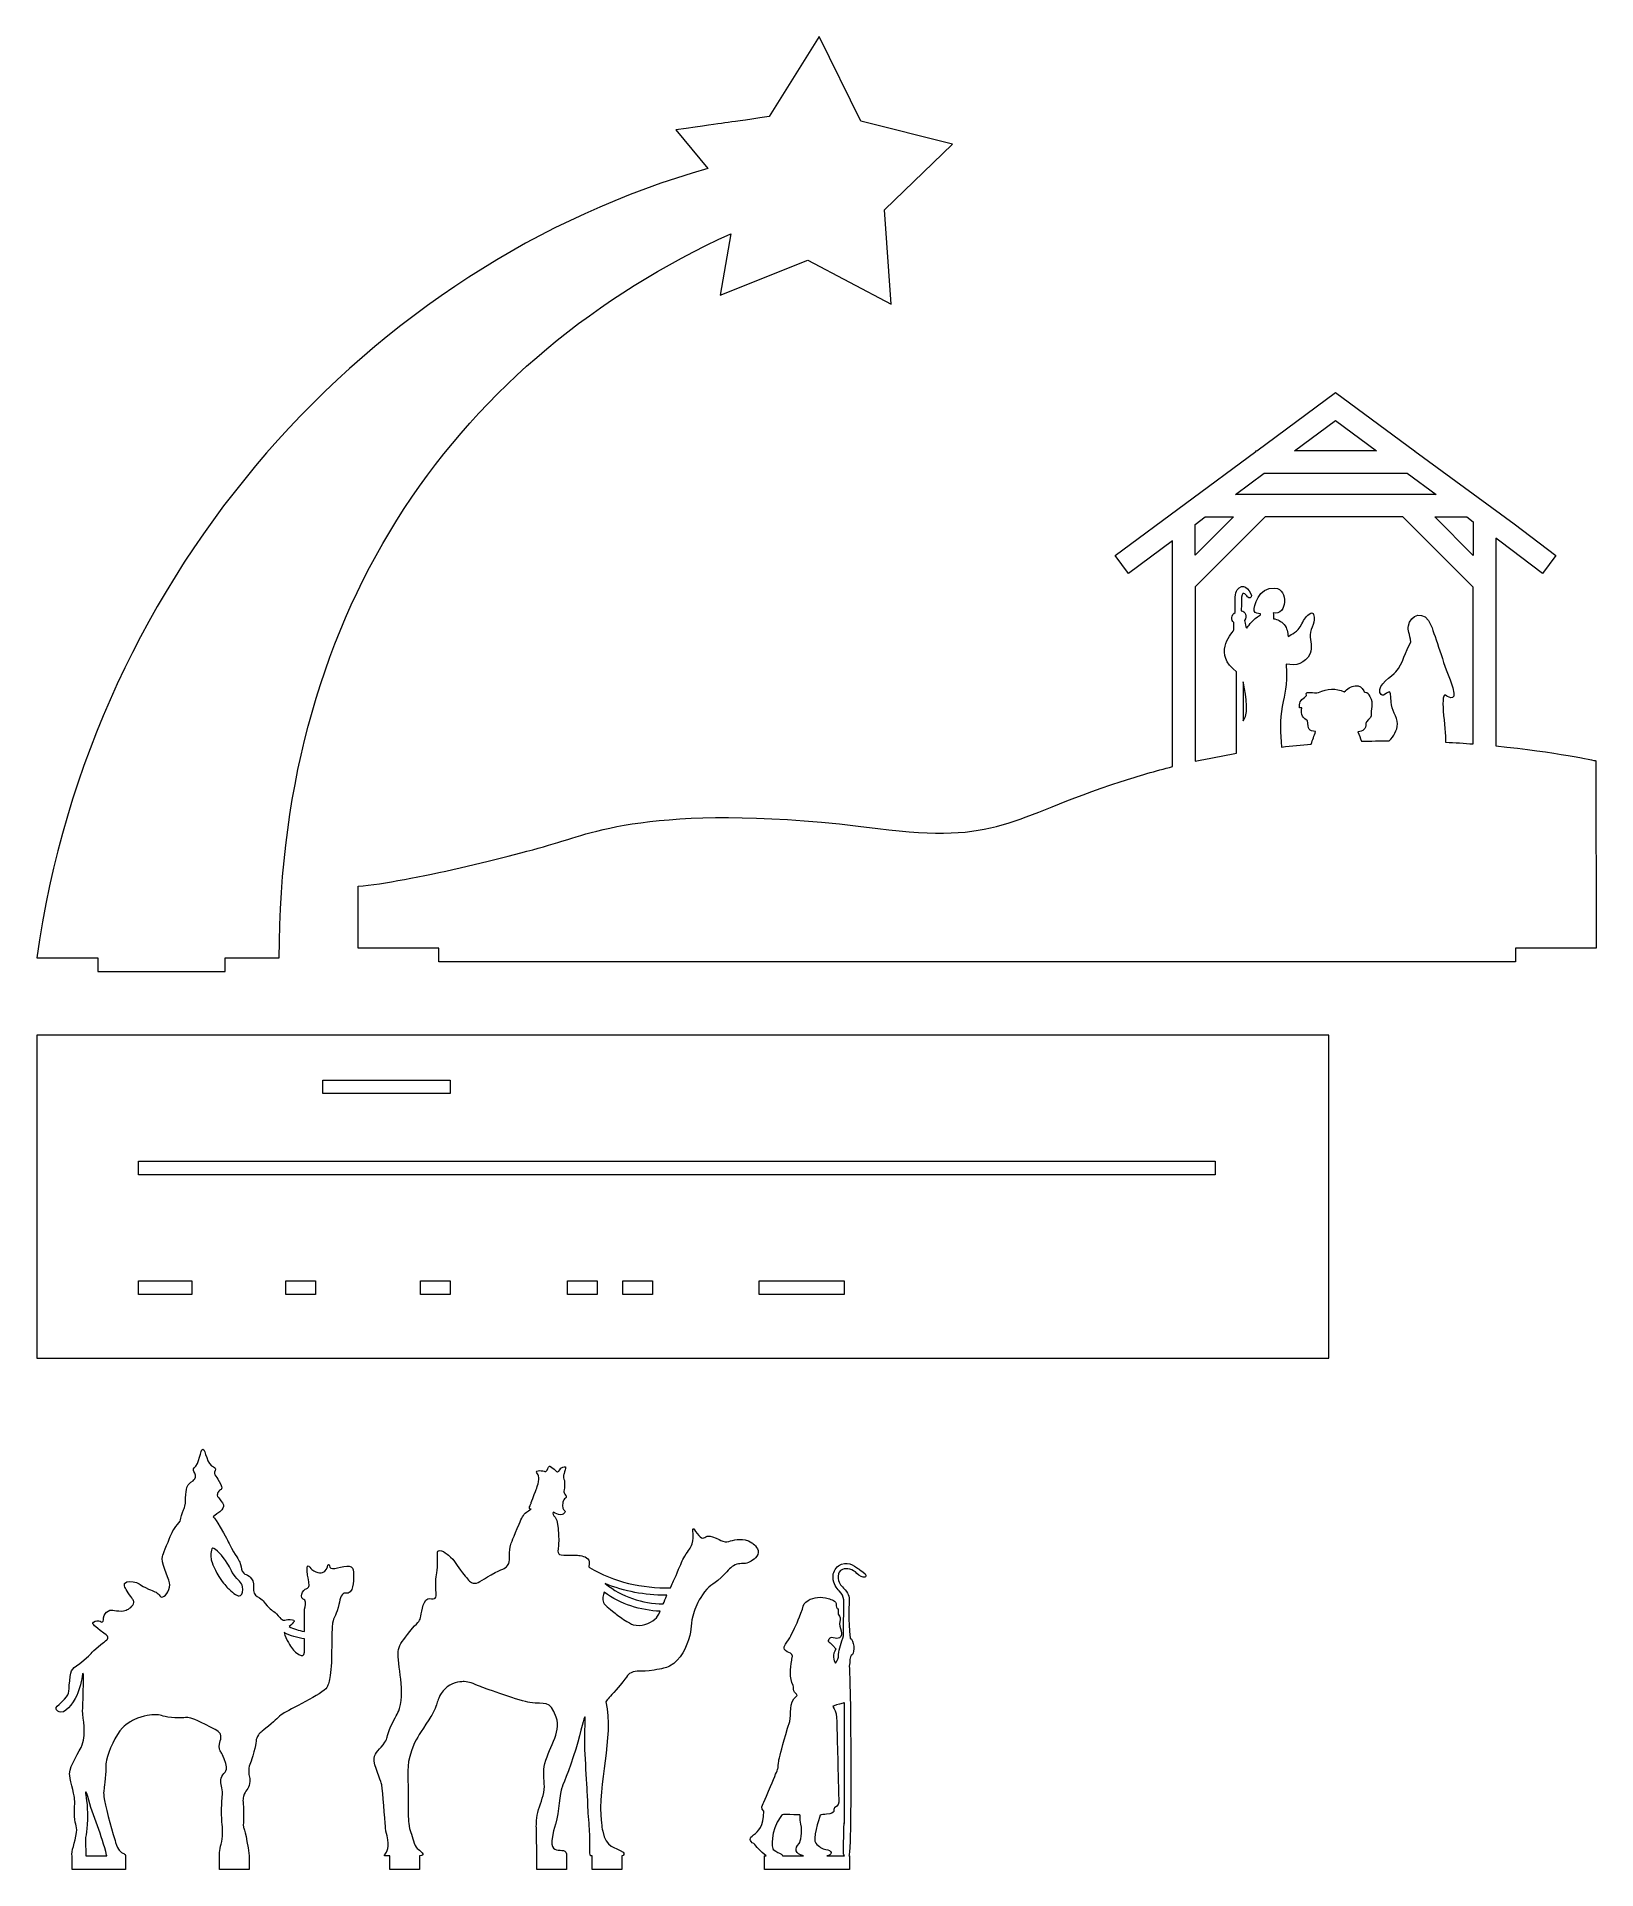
# Model space of a CAD drawing. Header units: inches. Extents: x 365 to 733, y -451 to -18.
import ezdxf

# ---------------------------------------------------------------- set-up
doc = ezdxf.new("R2010")
doc.units = ezdxf.units.IN
doc.header["$MEASUREMENT"] = 0
doc.layers.add('_U+0421_U+043B_U+043E_U+0439 1', color=7, linetype='Continuous')

msp = doc.modelspace()

# ---------------------------------------------------------------- linework, layer by layer
at = {"layer": '_U+0421_U+043B_U+043E_U+0439 1', "color": 1, "lineweight": 5, "true_color": 0xff000d}
for points in [[(671.88, -108.91), (681.6, -116.05), (662.23, -116.05), (671.88, -108.91)], [(655.08, -121.34), (688.8, -121.34), (695.66, -126.38), (648.27, -126.38), (655.08, -121.34)], [(638.76, -133.42), (641.12, -131.67), (647.79, -131.67), (638.76, -140.7), (638.76, -133.42)], [(704.4, -140.78), (695.29, -131.67), (702.86, -131.67), (704.4, -132.8), (704.4, -140.78)], [(365.48, -253.99), (365.48, -330.19), (670.28, -330.19), (670.28, -253.99), (365.48, -253.99)], [(432.99, -264.58), (462.99, -264.58), (462.99, -267.75), (432.99, -267.75), (432.99, -264.58)], [(643.54, -286.89), (389.54, -286.89), (389.54, -283.72), (643.54, -283.72), (643.54, -286.89)], [(402.12, -315.12), (389.54, -315.12), (389.54, -311.94), (402.12, -311.94), (402.12, -315.12)], [(431.27, -315.12), (424.27, -315.12), (424.27, -311.94), (431.27, -311.94), (431.27, -315.12)], [(463.02, -315.12), (456.02, -315.12), (456.02, -311.94), (463.02, -311.94), (463.02, -315.12)], [(497.71, -315.12), (490.71, -315.12), (490.71, -311.94), (497.71, -311.94), (497.71, -315.12)], [(510.76, -315.12), (503.76, -315.12), (503.76, -311.94), (510.76, -311.94), (510.76, -315.12)], [(555.95, -315.12), (535.95, -315.12), (535.95, -311.94), (555.95, -311.94), (555.95, -315.12)]]:
    msp.add_lwpolyline(points, dxfattribs=at)
for points, knots in [([(565.53, -59.24), (565.53, -59.24), (567.06, -81.45), (567.06, -81.45), (567.06, -81.45), (547.37, -71.06), (547.37, -71.06), (547.37, -71.06), (526.73, -79.37), (526.73, -79.37), (526.73, -79.37), (529.24, -64.84), (529.24, -64.84), (465.84, -93.81), (422.72, -151.88), (422.72, -235.73), (422.72, -235.73), (409.92, -235.73), (409.92, -235.73), (409.92, -235.73), (409.92, -238.9), (409.92, -238.9), (409.92, -238.9), (379.92, -238.9), (379.92, -238.9), (379.92, -238.9), (379.92, -235.73), (379.92, -235.73), (379.92, -235.73), (365.48, -235.73), (365.48, -235.73), (378.38, -143.92), (444.41, -71.9), (523.84, -49.45), (523.84, -49.45), (516.24, -40.37), (516.24, -40.37), (530.76, -38.29), (525.34, -39.07), (538.28, -37.21), (538.28, -37.21), (550.09, -18.34), (550.09, -18.34), (550.09, -18.34), (559.9, -38.32), (559.9, -38.32), (559.9, -38.32), (581.5, -43.73), (581.5, -43.73), (581.5, -43.73), (565.53, -59.24), (565.53, -59.24)], [0, 0, 0, 0, 1, 1, 1, 2, 2, 2, 3, 3, 3, 4, 4, 4, 5, 5, 5, 6, 6, 6, 7, 7, 7, 8, 8, 8, 9, 9, 9, 10, 10, 10, 11, 11, 11, 12, 12, 12, 13, 13, 13, 14, 14, 14, 15, 15, 15, 16, 16, 16, 17, 17, 17, 17]), ([(733.33, -189.2), (733.06, -189.22), (724.01, -187.1), (709.69, -185.7), (709.69, -185.7), (709.69, -136.68), (709.69, -136.68), (709.69, -136.68), (710.66, -137.39), (710.66, -137.39), (710.66, -137.39), (720.69, -145.01), (720.69, -145.01), (720.69, -145.01), (723.89, -140.79), (723.89, -140.79), (723.89, -140.79), (714.01, -133.29), (714.01, -133.29), (714.01, -133.29), (690.63, -116.12), (690.63, -116.12), (690.63, -116.12), (690.63, -116.05), (690.63, -116.05), (690.63, -116.05), (690.54, -116.05), (690.54, -116.05), (690.54, -116.05), (671.87, -102.34), (671.87, -102.34), (671.87, -102.34), (653.33, -116.05), (653.33, -116.05), (653.33, -116.05), (653.11, -116.05), (653.11, -116.05), (653.11, -116.05), (653.11, -116.22), (653.11, -116.22), (653.11, -116.22), (619.92, -140.77), (619.92, -140.77), (619.92, -140.77), (623.07, -145.03), (623.07, -145.03), (623.07, -145.03), (633.47, -137.33), (633.47, -137.33), (633.47, -137.33), (633.47, -190.59), (633.47, -190.59), (629.44, -191.6), (625.39, -192.76), (621.34, -194.08), (594.49, -202.88), (592.52, -208.88), (563.92, -205.18), (513.55, -198.68), (495.94, -206.26), (488.4, -208.52), (477.77, -211.72), (453.26, -217.75), (441.32, -218.83), (441.32, -218.83), (441.32, -233.44), (441.32, -233.44), (441.32, -233.44), (460.37, -233.44), (460.37, -233.44), (460.37, -233.44), (460.37, -236.62), (460.37, -236.62), (460.37, -236.62), (714.37, -236.62), (714.37, -236.62), (714.37, -236.62), (714.37, -233.44), (714.37, -233.44), (714.37, -233.44), (733.42, -233.44), (733.42, -233.44), (733.42, -233.44), (733.33, -189.2), (733.33, -189.2)], [0, 0, 0, 0, 1, 1, 1, 2, 2, 2, 3, 3, 3, 4, 4, 4, 5, 5, 5, 6, 6, 6, 7, 7, 7, 8, 8, 8, 9, 9, 9, 10, 10, 10, 11, 11, 11, 12, 12, 12, 13, 13, 13, 14, 14, 14, 15, 15, 15, 16, 16, 16, 17, 17, 17, 18, 18, 18, 19, 19, 19, 20, 20, 20, 21, 21, 21, 22, 22, 22, 23, 23, 23, 24, 24, 24, 25, 25, 25, 26, 26, 26, 27, 27, 27, 28, 28, 28, 28]), ([(704.4, -185.24), (702.3, -185.08), (700.1, -184.94), (697.83, -184.82), (698, -181.77), (696.2, -172.09), (698.18, -173.93), (698.32, -174.06), (701.34, -176.06), (698.91, -170.09), (697.37, -166.32), (695.49, -159.92), (694.47, -157.34), (692.86, -153.28), (689.51, -154.82), (689.08, -157.39), (688.9, -158.44), (689.46, -159.25), (689.66, -161.21), (688.34, -163.44), (687.85, -166.19), (686.14, -168.19), (685.24, -169.25), (681.78, -171.31), (682.35, -173.07), (682.48, -173.47), (682.81, -173.79), (683.22, -173.69), (684.3, -173.42), (684.99, -171.42), (685.01, -175.4), (685.03, -177.13), (686.51, -178.78), (686.51, -180.53), (686.51, -182.07), (685.57, -183.37), (684.58, -184.51), (682.43, -184.51), (680.24, -184.55), (678, -184.62), (677.73, -183.88), (677.46, -183.14), (677.18, -182.37), (678.38, -182.23), (679.08, -181.72), (679.04, -180.41), (679.03, -179.94), (680.34, -179.04), (680.3, -178.63), (680.16, -177.13), (680.97, -175.61), (679.99, -174.06), (679.64, -173.51), (679.6, -172.99), (678.82, -173), (678.73, -173.01), (678.6, -172.85), (678.55, -172.74), (678.16, -171.85), (677.54, -171.41), (676.53, -171.52), (675.47, -171.63), (674.71, -172.2), (673.94, -172.98), (671.97, -171.99), (669.96, -172.2), (667.9, -173.1), (667.35, -173.34), (666.6, -173.08), (665.95, -173.1), (665.49, -173.1), (664.81, -172.88), (665.01, -173.81), (665.03, -173.93), (664.72, -174.13), (664.55, -174.25), (663.66, -174.85), (663.26, -175.65), (663.41, -176.75), (663.6, -176.74), (663.76, -176.73), (663.93, -176.72), (663.53, -178.33), (664.34, -179.31), (665.29, -179.69), (665.39, -181.83), (665.62, -182.15), (667.21, -182.32), (666.85, -183.31), (666.5, -184.3), (666.13, -185.28), (663.85, -185.47), (661.53, -185.69), (659.19, -185.96), (658.91, -182.77), (658.74, -179.47), (659.29, -176.41), (659.94, -172.87), (660.53, -172.36), (660.28, -166.38), (662.57, -166.83), (664.73, -166.41), (665.89, -163.87), (666.57, -162.38), (665.85, -161), (665.91, -159.47), (665.99, -157.74), (667.37, -156.45), (666.73, -154.67), (666.63, -154.39), (666.33, -154.25), (666.05, -154.4), (665.01, -154.94), (664.5, -155.85), (663.97, -156.86), (662.76, -159.15), (661.67, -159.17), (660.74, -159.89), (660.54, -158.87), (660.52, -157.95), (659.78, -157.07), (659.13, -156.28), (658.23, -155.82), (657.23, -155.68), (657.24, -155.22), (657.24, -154.76), (657.22, -154.3), (660.51, -155.01), (660.92, -148.74), (657.6, -148.45), (653.73, -148.12), (652.51, -152.95), (652.7, -153.79), (652.87, -154.53), (653.61, -154.4), (654.22, -154.55), (654.22, -154.55), (654.18, -154.78), (654.18, -154.78), (650.2, -157.11), (651.36, -159.72), (650.41, -156.11), (651.18, -155.13), (650.62, -153.9), (649.65, -153.83), (649.71, -151.17), (649.7, -151.04), (649.75, -150.58), (649.86, -148.62), (651.08, -150.53), (651.22, -150.59), (651.48, -150.97), (652.19, -150.72), (652.05, -150.2), (651.62, -148.65), (649.93, -147.05), (648.7, -148.91), (648.18, -149.7), (648.11, -150.81), (648.24, -154.21), (647.36, -154.72), (647.08, -156.07), (647.89, -156.62), (647.87, -157.19), (647.88, -157.76), (647.92, -158.33), (647.1, -159.56), (642.98, -164.09), (648.57, -168.2), (648.57, -168.2), (648.57, -187.45), (648.57, -187.45), (645.33, -187.99), (642.06, -188.62), (638.76, -189.34), (638.76, -189.34), (638.76, -148.18), (638.76, -148.18), (638.76, -148.18), (655.27, -131.67), (655.27, -131.67), (655.27, -131.67), (687.81, -131.67), (687.81, -131.67), (687.81, -131.67), (704.4, -148.26), (704.4, -148.26), (704.4, -148.26), (704.4, -185.24), (704.4, -185.24)], [0, 0, 0, 0, 1, 1, 1, 2, 2, 2, 3, 3, 3, 4, 4, 4, 5, 5, 5, 6, 6, 6, 7, 7, 7, 8, 8, 8, 9, 9, 9, 10, 10, 10, 11, 11, 11, 12, 12, 12, 13, 13, 13, 14, 14, 14, 15, 15, 15, 16, 16, 16, 17, 17, 17, 18, 18, 18, 19, 19, 19, 20, 20, 20, 21, 21, 21, 22, 22, 22, 23, 23, 23, 24, 24, 24, 25, 25, 25, 26, 26, 26, 27, 27, 27, 28, 28, 28, 29, 29, 29, 30, 30, 30, 31, 31, 31, 32, 32, 32, 33, 33, 33, 34, 34, 34, 35, 35, 35, 36, 36, 36, 37, 37, 37, 38, 38, 38, 39, 39, 39, 40, 40, 40, 41, 41, 41, 42, 42, 42, 43, 43, 43, 44, 44, 44, 45, 45, 45, 46, 46, 46, 47, 47, 47, 48, 48, 48, 49, 49, 49, 50, 50, 50, 51, 51, 51, 52, 52, 52, 53, 53, 53, 54, 54, 54, 55, 55, 55, 56, 56, 56, 57, 57, 57, 58, 58, 58, 59, 59, 59, 60, 60, 60, 61, 61, 61, 62, 62, 62, 63, 63, 63, 63]), ([(650.16, -179.71), (650.14, -179.73), (650.13, -179.74), (650.12, -179.76), (650.12, -179.76), (650.12, -170.62), (650.12, -170.62), (650.31, -171.79), (651.78, -177.63), (650.16, -179.71)], [0, 0, 0, 0, 1, 1, 1, 2, 2, 2, 3, 3, 3, 3]), ([(440.23, -381.31), (440.18, -380.37), (440.14, -379.75), (439.7, -379.42), (438.69, -378.68), (435.59, -380.26), (434.89, -379.71), (434.5, -379.41), (434.55, -378.85), (434.35, -378.85), (434.08, -378.84), (434.14, -379.89), (433.45, -380.45), (432.89, -380.9), (431.69, -381.13), (430.4, -380.04), (429.69, -379.43), (429.07, -377.92), (429.41, -381.4), (429.62, -383.14), (429.97, -383.72), (429.58, -384.24), (429.27, -384.65), (428.93, -384.45), (428.47, -384.98), (428.07, -385.44), (427.79, -386.2), (428.06, -386.7), (428.23, -387.03), (428.48, -386.98), (428.71, -387.28), (429.15, -387.83), (428.84, -388.68), (428.67, -389.42), (428.66, -389.48), (428.65, -390.51), (428.63, -392.55), (428.63, -393.31), (428.63, -394), (428.64, -394.64), (427.32, -394.44), (426.11, -394.03), (425.02, -393.5), (426.08, -392.48), (427.02, -391.96), (425.3, -391.8), (424.48, -391.74), (424.18, -392.07), (423.66, -391.97), (423.21, -391.89), (423.05, -391.58), (422.46, -390.94), (421.28, -389.66), (421.01, -389.9), (419.83, -388.6), (419.01, -387.69), (419.21, -387.64), (418.64, -387.16), (417.74, -386.4), (417.08, -386.37), (416.79, -385.64), (416.49, -384.88), (416.7, -383.77), (416.66, -383.41), (416.57, -382.45), (415.77, -381.79), (415.59, -381.64), (414.99, -381.15), (414.76, -381.32), (414.32, -380.91), (413.74, -380.35), (413.75, -379.65), (413.58, -378.89), (413.38, -377.99), (413.12, -377.87), (411.93, -375.84), (410.48, -373.36), (410.86, -373.54), (409.55, -371.36), (407.04, -367.19), (407.66, -368.18), (407.15, -367.59), (409.67, -365.65), (410.13, -365.41), (408.94, -363.8), (408.44, -363.1), (408.13, -362.95), (408.1, -362.49), (408.06, -362.13), (408.22, -361.83), (408.27, -361.76), (408.7, -360.99), (409.59, -361.48), (408.89, -359.95), (408.06, -357.86), (407.01, -357.95), (407.6, -356.64), (407.74, -356.32), (407.58, -355.93), (407.23, -355.85), (405.68, -355.52), (405.26, -351.68), (404.7, -351.66), (404.08, -351.66), (403.83, -355.18), (402.66, -356.08), (402.4, -356.27), (402.37, -356.64), (402.57, -356.9), (402.97, -357.41), (403.16, -358.1), (402.77, -358.68), (402.62, -358.8), (402.49, -358.94), (402.36, -359.08), (402.36, -359.08), (402.36, -359.09), (402.36, -359.09), (400.92, -360.14), (400.87, -360.31), (400.65, -362.38), (400.5, -363.71), (400.69, -364.03), (400.44, -365.06), (400.3, -365.67), (400.23, -365.54), (399.89, -366.58), (399.5, -367.74), (399.47, -368.22), (399.37, -368.64), (398.96, -369.09), (398.46, -369.67), (397.99, -370.34), (397.52, -371.01), (397.06, -372.13), (396.14, -374.36), (395.16, -376.74), (395.12, -377.11), (395.11, -377.45), (395.07, -379.43), (396.97, -382.64), (396.92, -383.66), (396.85, -385.18), (395.66, -386.66), (394.95, -386.54), (394.72, -386.5), (394.64, -386.31), (394.41, -386.04), (393.78, -385.29), (393.14, -385.2), (391.86, -384.65), (389.74, -383.72), (389.89, -383.25), (388.61, -383), (388.41, -382.97), (386.61, -382.64), (386.23, -383.33), (385.99, -383.76), (386.39, -384.41), (387.09, -385.55), (388, -387.03), (388.45, -387.22), (388.41, -387.82), (388.34, -388.73), (387.19, -389.39), (386.56, -389.62), (385.05, -390.19), (383.43, -389.46), (382.77, -389.66), (382.19, -389.85), (381.66, -390.35), (381.42, -390.9), (381.09, -391.64), (381.33, -392.28), (381, -392.42), (380.79, -392.52), (380.62, -392.25), (380.14, -392.17), (379.57, -392.09), (378.84, -392.32), (378.74, -392.67), (378.7, -392.82), (378.75, -393.1), (380.43, -394.4), (381.86, -395.5), (382.23, -395.6), (382.28, -396), (382.36, -396.62), (381.54, -397.03), (380.05, -398.22), (378.07, -399.81), (378.58, -399.84), (376.61, -401.43), (373.65, -403.8), (373.66, -403.13), (373.27, -406.28), (372.89, -409.51), (373.55, -409.14), (371.3, -411.38), (370.47, -412.21), (370, -412.49), (370.07, -412.9), (370.12, -413.31), (370.68, -413.64), (371.17, -413.68), (372.77, -413.84), (374.61, -410.66), (375.2, -409.12), (376.22, -406.47), (376.24, -404.47), (376.4, -404.47), (376.76, -404.5), (376.3, -412.96), (376.32, -413.32), (376.39, -415.5), (377.21, -418.45), (376.23, -421.38), (375.68, -423.07), (373.29, -426.05), (373.23, -428.25), (373.22, -429), (374.29, -433.16), (374.38, -433.84), (374.59, -435.25), (374.38, -435.63), (374.38, -437.3), (374.4, -440.28), (375.08, -440.23), (374.88, -442.11), (374.62, -444.43), (373.49, -446.64), (373.86, -447.65), (373.86, -447.65), (373.86, -450.79), (373.86, -450.79), (373.86, -450.79), (386.44, -450.79), (386.44, -450.79), (386.44, -450.79), (386.44, -447.77), (386.44, -447.77), (386.53, -446.95), (385.76, -447.21), (384.93, -446.26), (384.73, -446.03), (384.43, -445.37), (384.11, -444.45), (383.92, -443.8), (383.72, -443.16), (383.5, -442.53), (382.47, -439.04), (381.36, -434.26), (381.29, -433.1), (381.22, -431.91), (381.44, -431.97), (381.66, -429.35), (381.9, -426.58), (381.65, -426.46), (381.95, -425), (382.37, -422.98), (384.16, -418.97), (385.73, -417.39), (386.76, -416.36), (387.77, -415.84), (388.37, -415.53), (390.7, -414.36), (392.79, -414.31), (393.26, -414.3), (394.9, -414.29), (394.82, -414.69), (397.25, -414.96), (402.3, -415.52), (399.57, -413.67), (406.46, -417.23), (408.29, -418.16), (408.64, -418.41), (408.85, -418.91), (409.31, -420.04), (408.3, -420.71), (408.64, -422.36), (408.82, -423.2), (409.08, -423.04), (409.71, -424.71), (410.97, -428.03), (409.74, -427.62), (409.14, -428.91), (408.66, -429.93), (409.02, -430.83), (409.22, -432.03), (409.46, -433.45), (409.14, -433.24), (409.1, -436.55), (409.05, -440.43), (409.5, -440.34), (409.3, -442.93), (409.16, -444.78), (408.54, -446.14), (408.65, -447.19), (408.65, -447.19), (408.59, -447.62), (408.59, -447.62), (408.59, -447.62), (408.59, -450.79), (408.59, -450.79), (408.59, -450.79), (415.59, -450.79), (415.59, -450.79), (415.59, -450.79), (415.59, -447.62), (415.59, -447.62), (414.91, -442.06), (414.28, -440.83), (414.28, -440.83), (414.16, -439.97), (414.28, -439.99), (414.28, -437.95), (414.28, -434.66), (413.99, -434.61), (414.28, -433.59), (414.72, -432.02), (415.45, -432.04), (415.72, -430.51), (415.95, -429.22), (415.48, -429), (415.51, -427.46), (415.55, -425.85), (416.07, -425.77), (416.75, -423.1), (417.37, -420.62), (417.05, -420.17), (417.78, -419.07), (418.2, -418.42), (418.3, -418.62), (420.2, -416.97), (422.06, -415.37), (422.28, -414.92), (423.57, -414.06), (424.93, -413.11), (433.02, -409.43), (433.94, -407.85), (434.35, -407.13), (434.48, -406.43), (434.72, -405.05), (434.89, -404.1), (434.95, -403.31), (435, -401.96), (435.09, -400.06), (435.06, -399.29), (435.09, -396.86), (435.14, -393.57), (435.22, -393.06), (435.29, -392.71), (435.63, -391.06), (435.91, -391.38), (436.57, -388.97), (437.06, -387.17), (437.21, -385.93), (438.05, -385.64), (438.47, -385.49), (438.59, -385.74), (439, -385.59), (440.42, -385.1), (440.25, -381.7), (440.23, -381.31)], [0, 0, 0, 0, 1, 1, 1, 2, 2, 2, 3, 3, 3, 4, 4, 4, 5, 5, 5, 6, 6, 6, 7, 7, 7, 8, 8, 8, 9, 9, 9, 10, 10, 10, 11, 11, 11, 12, 12, 12, 13, 13, 13, 14, 14, 14, 15, 15, 15, 16, 16, 16, 17, 17, 17, 18, 18, 18, 19, 19, 19, 20, 20, 20, 21, 21, 21, 22, 22, 22, 23, 23, 23, 24, 24, 24, 25, 25, 25, 26, 26, 26, 27, 27, 27, 28, 28, 28, 29, 29, 29, 30, 30, 30, 31, 31, 31, 32, 32, 32, 33, 33, 33, 34, 34, 34, 35, 35, 35, 36, 36, 36, 37, 37, 37, 38, 38, 38, 39, 39, 39, 40, 40, 40, 41, 41, 41, 42, 42, 42, 43, 43, 43, 44, 44, 44, 45, 45, 45, 46, 46, 46, 47, 47, 47, 48, 48, 48, 49, 49, 49, 50, 50, 50, 51, 51, 51, 52, 52, 52, 53, 53, 53, 54, 54, 54, 55, 55, 55, 56, 56, 56, 57, 57, 57, 58, 58, 58, 59, 59, 59, 60, 60, 60, 61, 61, 61, 62, 62, 62, 63, 63, 63, 64, 64, 64, 65, 65, 65, 66, 66, 66, 67, 67, 67, 68, 68, 68, 69, 69, 69, 70, 70, 70, 71, 71, 71, 72, 72, 72, 73, 73, 73, 74, 74, 74, 75, 75, 75, 76, 76, 76, 77, 77, 77, 78, 78, 78, 79, 79, 79, 80, 80, 80, 81, 81, 81, 82, 82, 82, 83, 83, 83, 84, 84, 84, 85, 85, 85, 86, 86, 86, 87, 87, 87, 88, 88, 88, 89, 89, 89, 90, 90, 90, 91, 91, 91, 92, 92, 92, 93, 93, 93, 94, 94, 94, 95, 95, 95, 96, 96, 96, 97, 97, 97, 98, 98, 98, 99, 99, 99, 100, 100, 100, 101, 101, 101, 102, 102, 102, 103, 103, 103, 104, 104, 104, 105, 105, 105, 106, 106, 106, 107, 107, 107, 108, 108, 108, 109, 109, 109, 110, 110, 110, 111, 111, 111, 112, 112, 112, 113, 113, 113, 114, 114, 114, 115, 115, 115, 116, 116, 116, 117, 117, 117, 118, 118, 118, 119, 119, 119, 120, 120, 120, 121, 121, 121, 121]), ([(534.16, -373.71), (533.14, -373.01), (532.07, -372.96), (531.46, -372.94), (529.39, -372.88), (528.83, -373.84), (527.35, -373.38), (526.93, -373.25), (526.99, -373.17), (525.77, -372.67), (524.46, -372.13), (524.07, -372.08), (523.68, -372.18), (523.12, -372.31), (523.07, -372.64), (522.64, -372.61), (522.19, -372.59), (521.86, -372.21), (521.32, -371.57), (520.66, -370.79), (520.54, -370.39), (520.39, -370.42), (520.09, -370.49), (520.65, -372.15), (520.11, -373.99), (519.78, -375.13), (519.32, -375.31), (518.36, -376.89), (517.68, -378.01), (517.59, -378.45), (516.6, -380.79), (515.8, -382.69), (515.64, -382.91), (514.99, -384.33), (508.26, -384.54), (501.75, -382.98), (495.87, -379.58), (495.83, -379.53), (495.8, -379.48), (495.76, -379.43), (495.76, -379.38), (495.76, -379.34), (495.76, -379.3), (495.79, -378.47), (495.93, -378.22), (495.71, -377.82), (495.22, -376.92), (493.78, -376.75), (493.08, -376.67), (492.5, -376.6), (492.51, -376.69), (490.94, -376.67), (489.12, -376.66), (488.83, -376.56), (488.64, -376.34), (488.33, -376), (488.48, -375.62), (488.58, -374.37), (488.7, -372.87), (488.6, -371.8), (488.47, -370.31), (488.35, -368.9), (488.2, -368.52), (488.09, -368.28), (487.68, -367.4), (487.18, -367.17), (487.27, -366.75), (487.29, -366.65), (487.33, -366.57), (487.4, -366.51), (487.6, -366.6), (487.75, -366.67), (487.83, -366.71), (488.34, -366.95), (488.87, -367.26), (489.43, -367.08), (489.79, -366.96), (490.17, -366.65), (490.16, -366.34), (490.15, -366.06), (489.81, -366.03), (489.63, -365.58), (489.6, -365.51), (489.58, -365.45), (489.58, -365.38), (489.54, -365.21), (489.55, -365.02), (489.56, -364.75), (489.58, -364.36), (489.61, -363.98), (489.83, -363.62), (490.1, -363.16), (490.4, -363.17), (490.42, -362.89), (490.46, -362.55), (490.07, -362.45), (489.9, -361.95), (489.79, -361.64), (489.89, -361.55), (489.97, -360.75), (490, -360.36), (490.02, -360.05), (490.02, -359.75), (490.02, -359.52), (490.01, -359.3), (489.97, -359.05), (489.85, -358.46), (489.69, -358.36), (489.73, -357.92), (489.75, -357.65), (489.83, -357.61), (490.03, -356.99), (490.23, -356.34), (490.35, -355.97), (490.2, -355.83), (490.05, -355.7), (489.73, -355.82), (489.63, -355.86), (488.86, -356.16), (488.82, -356.96), (488.36, -356.99), (488.23, -357), (488.18, -356.94), (487.54, -356.4), (486.68, -355.69), (486.58, -355.64), (486.47, -355.66), (486.03, -355.75), (486.14, -356.69), (485.57, -356.9), (485.28, -356.99), (485.18, -356.78), (484.5, -356.73), (484.14, -356.7), (483.42, -356.7), (483.34, -356.96), (483.28, -357.14), (483.61, -357.27), (483.81, -357.72), (483.87, -357.87), (483.95, -358.11), (483.91, -358.76), (483.85, -359.58), (483.66, -360.22), (483.57, -360.49), (483.4, -361.04), (483.33, -361.14), (482.84, -362.38), (481.73, -365.21), (482.3, -364.06), (482.01, -364.71), (481.82, -365.14), (481.63, -365.5), (481.78, -365.68), (481.86, -365.77), (482, -365.79), (482.16, -365.77), (481.66, -366.01), (481.28, -366.31), (481.02, -366.52), (480.24, -367.14), (479.94, -367.83), (479.31, -369.32), (478.01, -372.39), (477.37, -373.93), (477.28, -374.32), (476.65, -377.15), (477.46, -377.81), (476.57, -379.09), (475.92, -380.02), (475.48, -379.69), (472.68, -381.28), (470.2, -382.69), (469.55, -383.49), (468.45, -383.25), (467.86, -383.12), (467.41, -382.61), (466.54, -381.61), (464.68, -379.48), (464.66, -378.53), (463.13, -377.11), (462.82, -376.82), (461.06, -375.17), (460.29, -375.63), (459.85, -375.89), (460.06, -376.6), (460.06, -378.48), (460.07, -381.42), (459.56, -381.27), (459.63, -383.8), (459.67, -385.46), (459.92, -386.62), (459.35, -386.92), (458.92, -387.16), (458.42, -386.69), (457.76, -386.98), (456.46, -387.55), (456.21, -390.83), (456.06, -391.36), (455.77, -392.46), (455.33, -392.4), (453.54, -394.66), (451.95, -396.66), (451.16, -397.66), (450.85, -398.88), (450.26, -401.21), (452.46, -408.1), (451.07, -412.81), (450.56, -414.51), (450.17, -414.35), (448.99, -417.2), (447.91, -419.8), (448.32, -419.72), (447.62, -420.81), (446.49, -422.57), (445.21, -423.09), (445.09, -424.66), (444.98, -426.06), (446.66, -430), (446.79, -430.36), (447.06, -431.08), (447.42, -436.82), (447.68, -439.91), (447.76, -440.92), (447.83, -441.64), (447.89, -441.82), (449.83, -447.92), (445.48, -447.62), (448.81, -447.62), (448.81, -447.62), (448.81, -450.79), (448.81, -450.79), (448.81, -450.79), (455.81, -450.79), (455.81, -450.79), (455.81, -450.79), (455.81, -447.62), (455.81, -447.62), (457.77, -447.62), (455.63, -446.22), (455.27, -445.88), (454.52, -445.15), (454.17, -443.12), (453.76, -442.1), (453.5, -441.46), (453.34, -440.87), (453.25, -439.91), (453.16, -439.06), (453.12, -437.93), (453.1, -436.23), (453.07, -433.69), (453.12, -433.72), (453.1, -431.08), (453.07, -427.64), (452.67, -425.49), (454.47, -421.37), (455.12, -419.88), (456.07, -418.42), (457.98, -415.5), (458.71, -414.38), (459.11, -413.82), (459.51, -412.81), (460.04, -411.52), (459.94, -411.08), (460.5, -410.02), (460.78, -409.49), (461.31, -408.51), (462.36, -407.71), (464.01, -406.48), (465.83, -406.49), (466.37, -406.5), (467.58, -406.53), (468.2, -406.88), (470.16, -407.65), (471.47, -408.18), (479.69, -411.11), (481.84, -411.44), (485.36, -411.98), (486.55, -410.56), (488.07, -414.91), (489.36, -418.56), (485.99, -422.5), (485.21, -426.53), (484.86, -428.39), (485.39, -430.12), (485.22, -431.96), (485.06, -433.83), (484.09, -435.56), (483.69, -437.39), (483.51, -438.24), (483.41, -439.07), (483.38, -439.91), (483.35, -440.4), (483.35, -440.88), (483.37, -441.36), (483.41, -443.08), (483.46, -445.9), (483.5, -447.62), (483.5, -447.62), (483.5, -450.79), (483.5, -450.79), (483.5, -450.79), (490.5, -450.79), (490.5, -450.79), (490.5, -450.79), (490.5, -447.62), (490.5, -447.62), (490.69, -444.29), (484.85, -449.6), (487.89, -440.11), (487.91, -440.04), (487.93, -439.98), (487.95, -439.91), (488.68, -437.42), (488.95, -432.52), (489.35, -431.57), (489.35, -431.57), (491.08, -427.45), (492.64, -422.41), (494.07, -417.77), (494.55, -414.79), (494.83, -414.84), (495.05, -414.87), (494.79, -416.7), (494.77, -420.16), (494.77, -423.17), (495.49, -434.2), (495.49, -434.42), (495.46, -435.61), (495.63, -437.8), (495.79, -439.91), (495.92, -441.72), (496.04, -443.47), (496.01, -444.49), (495.99, -444.84), (495.91, -447.15), (496.11, -447.62), (496.11, -447.62), (496.55, -447.62), (496.55, -447.62), (496.55, -447.62), (496.55, -450.79), (496.55, -450.79), (496.55, -450.79), (503.55, -450.79), (503.55, -450.79), (503.55, -450.79), (503.55, -447.62), (503.55, -447.62), (504.02, -447.62), (504.22, -447), (503.83, -446.74), (501.93, -445.43), (499.79, -445.84), (499.01, -441.79), (498.89, -441.17), (498.79, -440.54), (498.72, -439.91), (497.6, -430.22), (501.76, -419.84), (499.76, -411.3), (500.11, -410.58), (500.61, -410.21), (502.18, -408.43), (505.01, -405.21), (504.69, -404.94), (505.69, -404.42), (507.17, -403.67), (507.67, -404.36), (511.18, -403.77), (512.98, -403.45), (513.89, -403.3), (514.79, -402.83), (517.63, -401.35), (518.73, -398.12), (519.24, -396.63), (520.22, -393.72), (519.46, -393.16), (520.6, -389.95), (521.05, -388.72), (521.65, -387.07), (523.02, -385.34), (524.62, -383.32), (525.12, -383.89), (527.9, -381), (529, -379.87), (529.5, -379.17), (530.64, -378.81), (531.79, -378.45), (532.31, -378.9), (533.44, -378.37), (533.97, -378.13), (535.62, -377.35), (535.69, -376.01), (535.75, -374.81), (534.48, -373.93), (534.16, -373.71)], [0, 0, 0, 0, 1, 1, 1, 2, 2, 2, 3, 3, 3, 4, 4, 4, 5, 5, 5, 6, 6, 6, 7, 7, 7, 8, 8, 8, 9, 9, 9, 10, 10, 10, 11, 11, 11, 12, 12, 12, 13, 13, 13, 14, 14, 14, 15, 15, 15, 16, 16, 16, 17, 17, 17, 18, 18, 18, 19, 19, 19, 20, 20, 20, 21, 21, 21, 22, 22, 22, 23, 23, 23, 24, 24, 24, 25, 25, 25, 26, 26, 26, 27, 27, 27, 28, 28, 28, 29, 29, 29, 30, 30, 30, 31, 31, 31, 32, 32, 32, 33, 33, 33, 34, 34, 34, 35, 35, 35, 36, 36, 36, 37, 37, 37, 38, 38, 38, 39, 39, 39, 40, 40, 40, 41, 41, 41, 42, 42, 42, 43, 43, 43, 44, 44, 44, 45, 45, 45, 46, 46, 46, 47, 47, 47, 48, 48, 48, 49, 49, 49, 50, 50, 50, 51, 51, 51, 52, 52, 52, 53, 53, 53, 54, 54, 54, 55, 55, 55, 56, 56, 56, 57, 57, 57, 58, 58, 58, 59, 59, 59, 60, 60, 60, 61, 61, 61, 62, 62, 62, 63, 63, 63, 64, 64, 64, 65, 65, 65, 66, 66, 66, 67, 67, 67, 68, 68, 68, 69, 69, 69, 70, 70, 70, 71, 71, 71, 72, 72, 72, 73, 73, 73, 74, 74, 74, 75, 75, 75, 76, 76, 76, 77, 77, 77, 78, 78, 78, 79, 79, 79, 80, 80, 80, 81, 81, 81, 82, 82, 82, 83, 83, 83, 84, 84, 84, 85, 85, 85, 86, 86, 86, 87, 87, 87, 88, 88, 88, 89, 89, 89, 90, 90, 90, 91, 91, 91, 92, 92, 92, 93, 93, 93, 94, 94, 94, 95, 95, 95, 96, 96, 96, 97, 97, 97, 98, 98, 98, 99, 99, 99, 100, 100, 100, 101, 101, 101, 102, 102, 102, 103, 103, 103, 104, 104, 104, 105, 105, 105, 106, 106, 106, 107, 107, 107, 108, 108, 108, 109, 109, 109, 110, 110, 110, 111, 111, 111, 112, 112, 112, 113, 113, 113, 114, 114, 114, 115, 115, 115, 116, 116, 116, 117, 117, 117, 118, 118, 118, 119, 119, 119, 120, 120, 120, 121, 121, 121, 122, 122, 122, 123, 123, 123, 124, 124, 124, 125, 125, 125, 126, 126, 126, 127, 127, 127, 128, 128, 128, 129, 129, 129, 130, 130, 130, 131, 131, 131, 132, 132, 132, 132]), ([(413.54, -386.21), (412.92, -386.51), (411.92, -385.61), (410.95, -384.73), (410.6, -384.42), (409.77, -383.64), (408.89, -382.39), (407.57, -380.52), (406.78, -378.22), (406.68, -377.75), (406.55, -377.17), (406.43, -375.25), (407, -375.02), (407.65, -374.77), (409.63, -377.36), (410.04, -377.94), (411.25, -379.75), (411.07, -379.93), (411.89, -381.11), (413.08, -382.82), (413.82, -382.97), (414.03, -384.16), (414.16, -384.9), (414.07, -385.95), (413.54, -386.21)], [0, 0, 0, 0, 1, 1, 1, 2, 2, 2, 3, 3, 3, 4, 4, 4, 5, 5, 5, 6, 6, 6, 7, 7, 7, 8, 8, 8, 8]), ([(559.68, -380.09), (559.58, -380.03), (559.48, -379.96), (559.38, -379.88), (558.18, -379.03), (556.54, -377.85), (554.67, -379.18), (553.8, -379.8), (553.31, -380.8), (553.36, -381.87), (553.45, -383.57), (554.16, -384.38), (554.79, -385.1), (556.21, -386.72), (555.88, -386.75), (555.86, -392.21), (555.86, -392.36), (555.84, -395.55), (555.8, -395.7), (555.41, -397.23), (554.7, -398.73), (554.65, -400.1), (554.62, -401.01), (554.5, -401.47), (553.9, -402.15), (553.49, -401.58), (553.1, -400.09), (554.03, -398.79), (552.78, -397.43), (552.85, -397.47), (552.47, -397.2), (552.14, -396.98), (552.15, -396.96), (552.24, -396.78), (552.4, -396.45), (552.54, -396.24), (552.72, -396.16), (552.92, -396.07), (553.16, -396.14), (553.37, -396.18), (554.06, -396.33), (554.52, -396.32), (554.85, -396.15), (556.06, -395.53), (554.67, -393.76), (554.95, -392.3), (555.04, -391.81), (555.17, -391.15), (554.54, -390.56), (554.54, -390.56), (554.6, -389.83), (554.6, -389.33), (554.6, -389.33), (554.36, -389.23), (554.36, -389.23), (554.15, -389.14), (554.05, -388.78), (554.1, -388.33), (554.15, -387.95), (553.81, -387.47), (553.49, -387.34), (553.06, -387.15), (552.64, -387), (552.24, -386.88), (550.46, -386.37), (548.89, -386.53), (547.45, -387.35), (546.58, -387.85), (546.43, -388.35), (546.11, -389.36), (545.24, -392.12), (544.44, -393.46), (543.71, -395), (543.21, -396.05), (543.06, -396.33), (542.47, -397.15), (542.02, -397.79), (541.22, -398.81), (542.56, -399.43), (543.86, -400.03), (543.86, -400.03), (543.65, -401.22), (543.65, -401.22), (543.6, -401.47), (543.6, -401.47), (543.26, -403.49), (543.02, -405.47), (543.93, -407.44), (544.05, -407.68), (544.03, -407.78), (544.03, -407.78), (543.75, -409.36), (545.36, -409.39), (544.71, -409.92), (542.69, -411.54), (543.66, -414.19), (543.14, -415.87), (537.41, -434.39), (543.71, -419.14), (537.04, -434.95), (537, -435.04), (536.95, -435.14), (536.89, -435.24), (536.66, -435.68), (536.27, -436.41), (537.02, -437.07), (536.87, -440.63), (535.86, -441.88), (534.59, -442.68), (533.52, -443.36), (533.52, -444.13), (534.68, -444.73), (535.14, -445.24), (536.29, -446.63), (537.57, -447.62), (537.57, -447.62), (537.21, -447.62), (537.21, -447.62), (537.21, -447.62), (537.21, -450.79), (537.21, -450.79), (537.21, -450.79), (557.21, -450.79), (557.21, -450.79), (557.21, -450.79), (557.21, -447.62), (557.21, -447.62), (557.21, -447.62), (557.08, -447.62), (557.08, -447.62), (557.35, -446.73), (557.51, -443.5), (557.53, -431.09), (557.55, -423.59), (557.49, -415.7), (557.47, -412.66), (557.47, -412.66), (557.47, -412.48), (557.47, -412.48), (557.47, -411.21), (557.2, -403.46), (557.18, -402.85), (557.46, -401.79), (557.09, -400.72), (557.91, -400.06), (558.52, -399.56), (558.34, -396.67), (557.37, -396.22), (556.43, -386.77), (558.24, -386.88), (555.81, -384.42), (555.14, -383.74), (554.55, -383.15), (554.57, -381.65), (554.57, -380.85), (554.93, -380.28), (555.59, -380.01), (556.62, -379.6), (558.04, -379.99), (558.99, -380.95), (559.55, -381.53), (560.49, -381.97), (560.87, -381.85), (561, -381.8), (561.08, -381.7), (561.1, -381.58), (561.14, -381.35), (560.99, -381.01), (559.68, -380.09)], [0, 0, 0, 0, 1, 1, 1, 2, 2, 2, 3, 3, 3, 4, 4, 4, 5, 5, 5, 6, 6, 6, 7, 7, 7, 8, 8, 8, 9, 9, 9, 10, 10, 10, 11, 11, 11, 12, 12, 12, 13, 13, 13, 14, 14, 14, 15, 15, 15, 16, 16, 16, 17, 17, 17, 18, 18, 18, 19, 19, 19, 20, 20, 20, 21, 21, 21, 22, 22, 22, 23, 23, 23, 24, 24, 24, 25, 25, 25, 26, 26, 26, 27, 27, 27, 28, 28, 28, 29, 29, 29, 30, 30, 30, 31, 31, 31, 32, 32, 32, 33, 33, 33, 34, 34, 34, 35, 35, 35, 36, 36, 36, 37, 37, 37, 38, 38, 38, 39, 39, 39, 40, 40, 40, 41, 41, 41, 42, 42, 42, 43, 43, 43, 44, 44, 44, 45, 45, 45, 46, 46, 46, 47, 47, 47, 48, 48, 48, 49, 49, 49, 50, 50, 50, 51, 51, 51, 52, 52, 52, 53, 53, 53, 54, 54, 54, 55, 55, 55, 56, 56, 56, 56]), ([(513.31, -388.15), (508.3, -388.09), (503.55, -386.5), (499.62, -383.37), (504.17, -385.22), (508.96, -386.12), (513.83, -386.12), (513.95, -386.12), (514.07, -386.11), (514.18, -386.11), (513.83, -386.91), (513.55, -387.59), (513.31, -388.15)], [0, 0, 0, 0, 1, 1, 1, 2, 2, 2, 3, 3, 3, 4, 4, 4, 4]), ([(511.34, -391.76), (510.06, -392.81), (508.02, -393.58), (506.24, -393.07), (505.66, -392.91), (505.09, -392.54), (503.94, -391.81), (502.85, -391.12), (502.11, -390.5), (501.36, -389.89), (500, -388.76), (499.31, -388.2), (499.17, -387.81), (498.83, -386.93), (499.12, -386.11), (499.38, -385.4), (503.32, -388.25), (507.85, -389.7), (512.57, -389.89), (512.1, -390.97), (511.87, -391.31), (511.34, -391.76)], [0, 0, 0, 0, 1, 1, 1, 2, 2, 2, 3, 3, 3, 4, 4, 4, 5, 5, 5, 6, 6, 6, 7, 7, 7, 7]), ([(426.54, -399.54), (425.79, -398.95), (425.38, -398.22), (424.6, -396.78), (424.01, -395.7), (423.87, -395.24), (423.9, -394.92), (425.31, -395.64), (426.91, -396.2), (428.67, -396.43), (428.75, -400.16), (428.82, -401.35), (426.54, -399.54)], [0, 0, 0, 0, 1, 1, 1, 2, 2, 2, 3, 3, 3, 4, 4, 4, 4]), ([(556.05, -411.78), (556.03, -422.39), (556.04, -429.11), (556.04, -433.13), (556.04, -433.13), (556.04, -433.17), (556.04, -433.17), (556.04, -447.22), (555.99, -432.45), (555.82, -447.14), (555.89, -447.3), (555.97, -447.47), (556.08, -447.62), (556.08, -447.62), (551.91, -447.62), (551.91, -447.62), (552.36, -447.51), (552.91, -447.32), (552.88, -446.85), (552.85, -446.38), (552.25, -446.22), (551.69, -446.11), (550.77, -445.94), (550.05, -445.4), (549.26, -444.65), (548.43, -443.85), (550.03, -438.91), (550.3, -438.01), (550.51, -437.88), (551.36, -437.82), (551.8, -437.78), (554.22, -437.56), (553.31, -436.73), (553.7, -436.24), (554.72, -435.93), (554.7, -435.06), (554.69, -434.48), (554.49, -426.04), (554.32, -419.66), (554.19, -414.99), (554.15, -413.65), (553.69, -412.93), (553.42, -412.49), (553.39, -412.44), (553.34, -412.37), (553.31, -412.31), (553.59, -412.16), (554.55, -411.88), (555.72, -411.55), (555.72, -411.55), (555.87, -411.5), (555.87, -411.5), (555.94, -411.48), (555.99, -411.48), (556.01, -411.48), (556.02, -411.51), (556.05, -411.6), (556.05, -411.78)], [0, 0, 0, 0, 1, 1, 1, 2, 2, 2, 3, 3, 3, 4, 4, 4, 5, 5, 5, 6, 6, 6, 7, 7, 7, 8, 8, 8, 9, 9, 9, 10, 10, 10, 11, 11, 11, 12, 12, 12, 13, 13, 13, 14, 14, 14, 15, 15, 15, 16, 16, 16, 17, 17, 17, 18, 18, 18, 19, 19, 19, 19]), ([(381.98, -447.48), (381.99, -447.53), (382.01, -447.57), (382.02, -447.62), (382.02, -447.62), (377.1, -447.62), (377.1, -447.62), (377.17, -446.84), (377, -445.51), (376.97, -444.49), (376.92, -442.73), (377.55, -441.85), (377.47, -437.54), (377.41, -434.51), (376.88, -432.53), (377.05, -432.49), (377.14, -432.46), (377.26, -432.89), (377.53, -433.6), (378.69, -438.32), (380.94, -442.72), (381.98, -447.48)], [0, 0, 0, 0, 1, 1, 1, 2, 2, 2, 3, 3, 3, 4, 4, 4, 5, 5, 5, 6, 6, 6, 7, 7, 7, 7]), ([(541.44, -447.62), (541.36, -447.2), (541.08, -447.32), (539.26, -446.11), (538.9, -445.88), (538.43, -441.76), (541.01, -438.32), (541.58, -437.55), (541.65, -437.91), (545.37, -437.93), (545.51, -437.93), (545.54, -437.94), (545.54, -437.94), (545.57, -437.99), (545.58, -438.26), (545.59, -438.45), (545.6, -438.85), (545.63, -439.4), (545.79, -440.14), (546.17, -441.8), (545.62, -444.43), (545.39, -444.66), (544.17, -445.94), (544.37, -447.11), (546.35, -447.62), (546.35, -447.62), (541.44, -447.62), (541.44, -447.62)], [0, 0, 0, 0, 1, 1, 1, 2, 2, 2, 3, 3, 3, 4, 4, 4, 5, 5, 5, 6, 6, 6, 7, 7, 7, 8, 8, 8, 9, 9, 9, 9])]:
    msp.add_open_spline(points, degree=3, knots=knots, dxfattribs=at)

doc.saveas('drawing.dxf')
